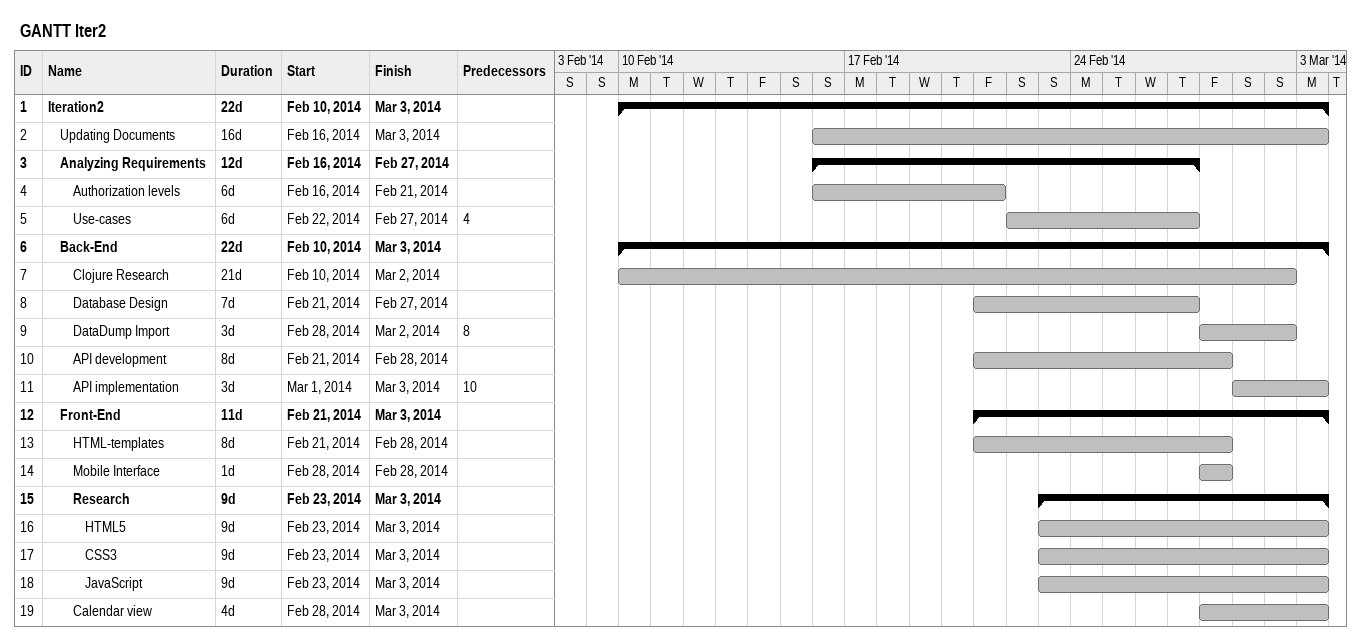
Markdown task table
GANTT Iter2

| ID | Level | Task | Duration | Start | Finish | Predecessors |
|---|---|---|---|---|---|---|
| 1 | 1 | **Iteration2** | 22d | 2014-02-10 | 2014-03-03 |  |
| 2 | 2 | Updating Documents | 16d | 2014-02-16 | 2014-03-03 |  |
| 3 | 2 | **Analyzing Requirements** | 12d | 2014-02-16 | 2014-02-27 |  |
| 4 | 3 | Authorization levels | 6d | 2014-02-16 | 2014-02-21 |  |
| 5 | 3 | Use-cases | 6d | 2014-02-22 | 2014-02-27 | 4 |
| 6 | 2 | **Back-End** | 22d | 2014-02-10 | 2014-03-03 |  |
| 7 | 3 | Clojure Research | 21d | 2014-02-10 | 2014-03-02 |  |
| 8 | 3 | Database Design | 7d | 2014-02-21 | 2014-02-27 |  |
| 9 | 3 | DataDump Import | 3d | 2014-02-28 | 2014-03-02 | 8 |
| 10 | 3 | API development | 8d | 2014-02-21 | 2014-02-28 |  |
| 11 | 3 | API implementation | 3d | 2014-03-01 | 2014-03-03 | 10 |
| 12 | 2 | **Front-End** | 11d | 2014-02-21 | 2014-03-03 |  |
| 13 | 3 | HTML-templates | 8d | 2014-02-21 | 2014-02-28 |  |
| 14 | 3 | Mobile Interface | 1d | 2014-02-28 | 2014-02-28 |  |
| 15 | 3 | **Research** | 9d | 2014-02-23 | 2014-03-03 |  |
| 16 | 4 | HTML5 | 9d | 2014-02-23 | 2014-03-03 |  |
| 17 | 4 | CSS3 | 9d | 2014-02-23 | 2014-03-03 |  |
| 18 | 4 | JavaScript | 9d | 2014-02-23 | 2014-03-03 |  |
| 19 | 3 | Calendar view | 4d | 2014-02-28 | 2014-03-03 |  |
